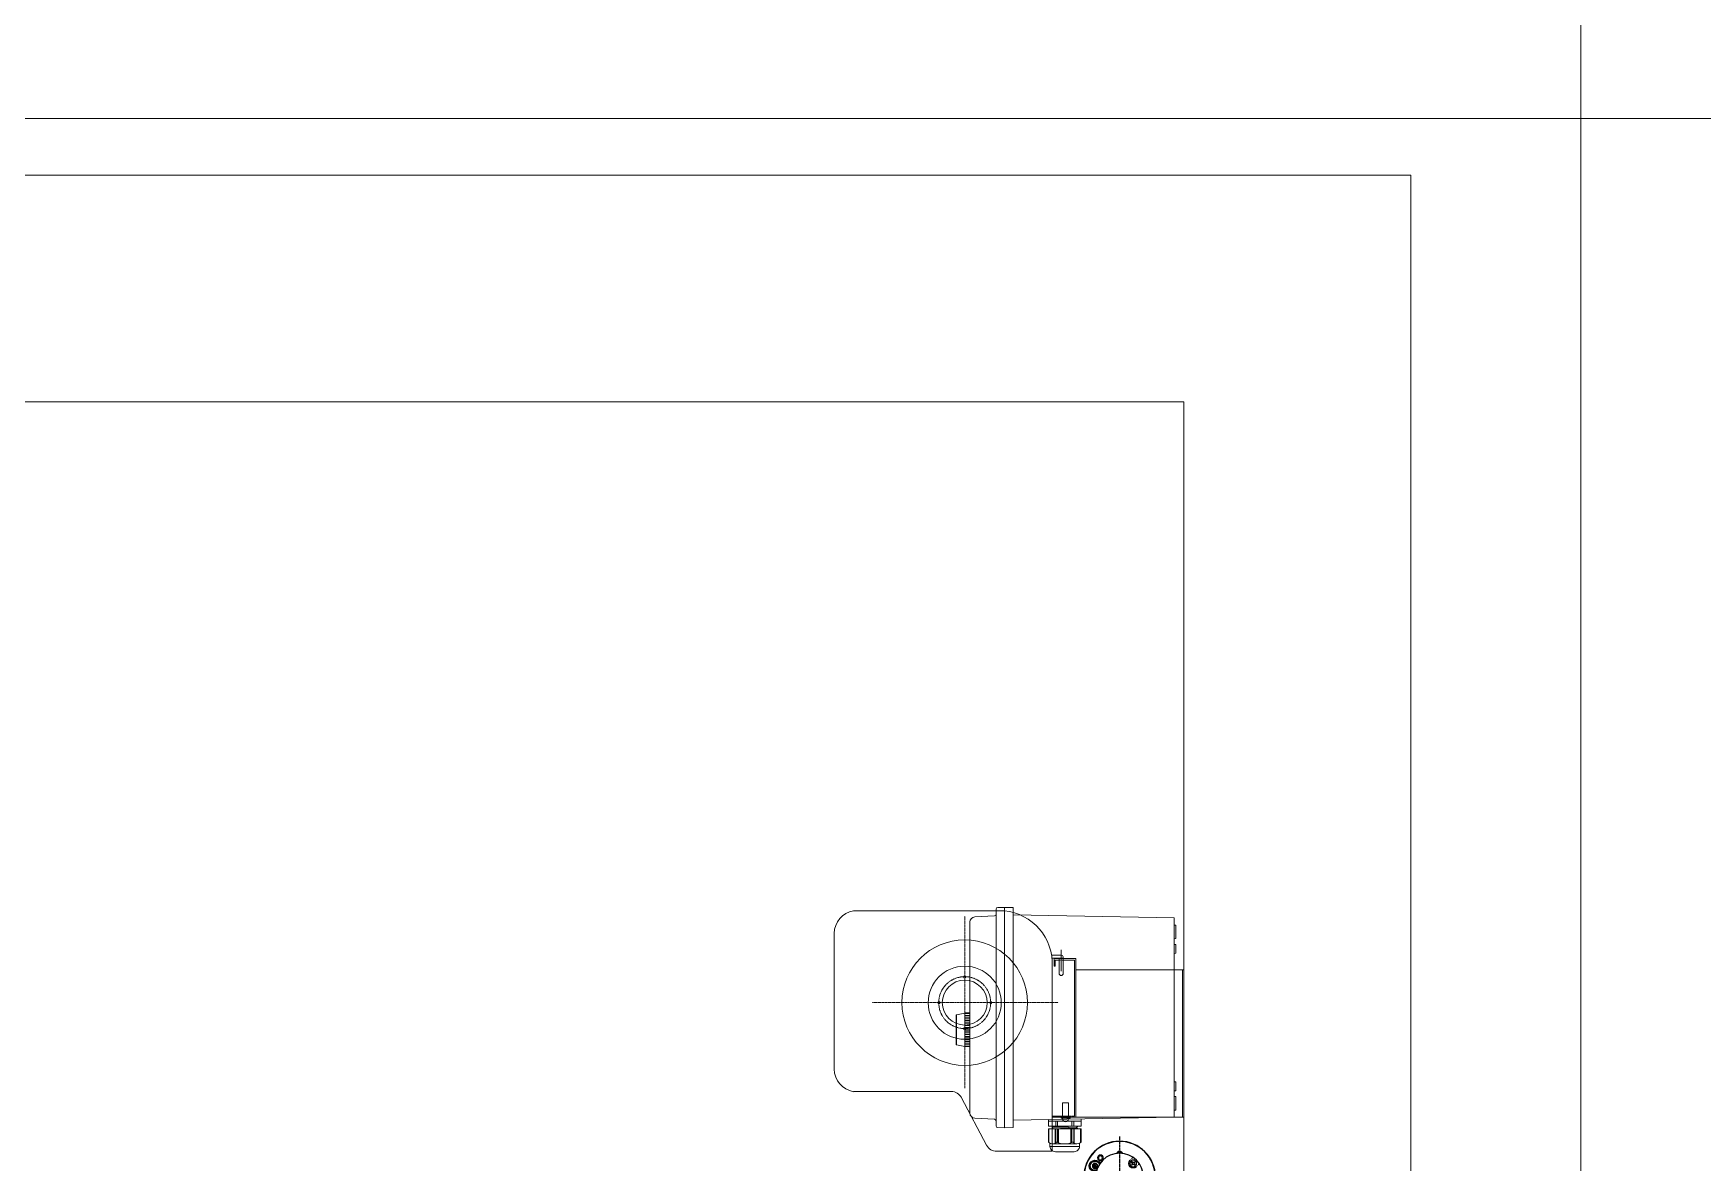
# Model space of a CAD drawing. Header units: millimetres. Extents: x 0 to 420000, y 0 to 297000.
# Drawn here: x 255149 to 256620, y 27779 to 28775 of the extents above; entities that cross this region are included whole.
import ezdxf

# ---------------------------------------------------------------- set-up
doc = ezdxf.new("R2010")
doc.units = ezdxf.units.MM
doc.linetypes.add('CEN', pattern=[62, 60, -1, 0, -1])
doc.linetypes.add('CENTER', pattern=[2, 1.25, -0.25, 0.25, -0.25])
doc.layers.get('Defpoints').update_dxf_attribs({"color": 140})
for name, color, linetype, lineweight in [('A-AXIS-LINE', 1, 'CEN', 15), ('A-ELEV-LIN3', 8, 'Continuous', 18), ('A-WAXM-PANL', 6, 'Continuous', 20), ('A-XXXX-INSL1', 15, 'Continuous', 18)]:
    doc.layers.add(name, color=color, linetype=linetype, lineweight=lineweight)

# ---------------------------------------------------------------- blocks, each defined once
blk = doc.blocks.new('axis(211208)')
at = {"layer": 'A-AXIS-LINE', "ltscale": 1000}
blk.add_line((4631788.1, -436868.7), (4955413.1, -436868.7), dxfattribs=at)
blk = doc.blocks.new('A$C2DEF4AB9')
at = {"color": 1}
for p, q in [((0, 130), (0, 0)), ((95, 130), (0, 130)), ((1.2, 130), (1.2, 0)), ((95, 130), (95, 0)), ((95, 0), (0, 0))]:
    blk.add_line(p, q, dxfattribs=at)
blk = doc.blocks.new('A$C7F173F1A')
at = {"color": 1, "linetype": 'ByBlock'}
for p, q in [((-13.3, 150.8), (-146.4, 150.8)), ((3.6, 11.3), (3.6, 131)), ((-198.2, 110.3), (-198.2, 95.6)), ((-188.4, 109.1), (-198.2, 109.1)), ((-188.4, 111.8), (-196.6, 111.8)), ((-194.6, 109.1), (-194.6, 95.6)), ((-188.4, 34.9), (-188.4, 104.7)), ((-202.8, -18.3), (-202.8, -31.2)), ((-197.7, -18.3), (-202.8, -18.3)), ((-197.7, -31.2), (-197.7, -18.3)), ((-204.4, -32), (-204.4, -31.2)), ((-196.3, -32), (-204.4, -32)), ((-202.8, -32), (-202.8, -32.6)), ((-201.8, -30.3), (-195, -30.3)), ((-197.7, -32.6), (-197.7, -32)), ((-196.3, -31.2), (-196.3, -32)), ((-194.8, -30.3), (-194.8, -31.2)), ((-151.6, -61.2), (-187.8, -61.2))]:
    blk.add_line(p, q, dxfattribs=at)
at = {"color": 1, "linetype": 'CENTER', "ltscale": 0.1}
for p, q in [((-111.4, 146.2), (-111.4, -5.6)), ((-29.8, 69.9), (-193.9, 69.9))]:
    blk.add_line(p, q, dxfattribs=at)
at = {"color": 1}
for p, q in [((-190.2, 108.8), (-209.4, 108.8)), ((-209.4, 108.8), (-209.4, -31.2)), ((-209.3, 108.8), (-190.1, 108.8)), ((-191.2, 107.2), (-208.2, 107.2)), ((-208.2, 107.2), (-208.2, -30.3)), ((-191.2, 102.1), (-191.2, 107.2)), ((-190.1, 108.8), (-190.1, 102.1)), ((-190.1, 102.1), (-191.2, 102.1)), ((-190.1, 102.1), (-190.2, 102.1)), ((-188.4, -61.2), (-188.4, 71.7)), ((-108.5, -13.9), (-130.6, -55.9)), ((-13.3, -8.5), (-99.6, -8.5)), ((-209.4, -31.2), (-195.8, -31.2)), ((-209.4, -31.2), (-195.8, -31.2)), ((-209.4, -31.2), (-207.8, -31.2)), ((-192.3, -31.2), (-195.7, -31.2)), ((-139.5, -61.2), (-188.4, -61.2))]:
    blk.add_line(p, q, dxfattribs=at)
at = {"color": 1, "linetype": 'CENTER'}
for p, q in [((-196.4, 116.4), (-196.4, 97.6)), ((-195.9, -30.3), (-208.2, -30.3)), ((-202.8, -31.2), (-195, -31.2))]:
    blk.add_line(p, q, dxfattribs=at)
at = {"color": 1, "linetype": 'Continuous'}
for p, q in [((-188.4, 104.7), (-188.4, 69.9)), ((-188.4, -30.3), (-195.9, -30.3)), ((-188.4, -31.2), (-195.8, -31.2))]:
    blk.add_line(p, q, dxfattribs=at)
at = {"color": 1}
for centre, radius in [((-111.4, 69.9), 55.3), ((-111.4, 69.9), 19.8), ((-111.4, 92.5), 0.988), ((-134.4, 69.9), 0.988), ((-88.7, 69.9), 0.988), ((-111.4, 46.9), 0.988)]:
    blk.add_circle(centre, radius, dxfattribs=at)
at = {"color": 1, "linetype": 'ByBlock'}
blk.add_circle((-111.4, 69.8), 32.2, dxfattribs=at)
at = {"color": 1, "linetype": 'CENTER'}
blk.add_circle((-111.4, 69.9), 22.9, dxfattribs=at)
at = {"color": 1, "linetype": 'Continuous'}
blk.add_arc((-141.9, 104.4), 46.6, 95.5051, 183.1857, dxfattribs=at)
at = {"color": 1, "linetype": 'ByBlock'}
for centre, radius, start, end in [((-16.8, 130.7), 20.4, 0.7733, 80.15), ((-196.6, 110.3), 1.58, 90, 180), ((-196.4, 95.6), 1.78, 180, 0), ((-16.8, 11.5), 20.4, 279.85, 359.2267), ((-200.2, -32.6), 2.56, 180, 0)]:
    blk.add_arc(centre, radius, start, end, dxfattribs=at)
at = {"color": 1}
for centre, start, end in [((-99.6, -18.5), 90, 152.229), ((-139.5, -51.2), 270, 332.229)]:
    blk.add_arc(centre, 10, start, end, dxfattribs=at)
at = {"layer": 'Defpoints', "color": 1, "linetype": 'ByBlock'}
for p in [(-109.4, 150.8), (-209.4, 108.8), (-188.4, 34.1), (-150.8, 31.1)]:
    blk.add_point(p, dxfattribs=at)
blk = doc.blocks.new('sd motor1')
at = {"color": 8, "linetype": 'CENTER', "ltscale": 0.1}
for p, q in [((1935433.2, 125853.2), (1935433.2, 125713.7)), ((1935418.3, 125826.7), (1935416.2, 125828.8)), ((1935424, 125832.4), (1935421.9, 125834.5)), ((1935442.4, 125802.7), (1935444.5, 125800.6)), ((1935448, 125808.3), (1935450.2, 125806.2)), ((1935508.9, 125786.1), (1935396.2, 125786.1)), ((1935429.9, 125723.5), (1935429.9, 125713.7)), ((1935471.9, 125723.5), (1935471.9, 125713.7))]:
    blk.add_line(p, q, dxfattribs=at)
at = {"color": 8, "linetype": 'CENTER', "ltscale": 0.2}
for p, q in [((1935420.6, 125829.5), (1935419.6, 125830.6)), ((1935419.6, 125828.5), (1935420.6, 125829.5)), ((1935421.2, 125830.1), (1935420.1, 125831.2)), ((1935420.1, 125827.9), (1935421.2, 125829)), ((1935421.2, 125830.1), (1935422.2, 125831.2)), ((1935422.2, 125827.9), (1935421.2, 125829)), ((1935421.8, 125829.5), (1935422.8, 125830.6)), ((1935422.8, 125828.5), (1935421.8, 125829.5)), ((1935443.6, 125806.5), (1935444.6, 125805.5)), ((1935444.6, 125805.5), (1935443.6, 125804.5)), ((1935444.2, 125807.1), (1935445.2, 125806.1)), ((1935445.2, 125804.9), (1935444.2, 125803.9)), ((1935446.2, 125807.1), (1935445.2, 125806.1)), ((1935445.2, 125804.9), (1935446.2, 125803.9)), ((1935446.8, 125806.5), (1935445.8, 125805.5)), ((1935445.8, 125805.5), (1935446.8, 125804.5))]:
    blk.add_line(p, q, dxfattribs=at)
at = {"color": 8}
for p, q in [((1935454, 125828.9), (1935452.9, 125828.5)), ((1935452.9, 125828.5), (1935453.1, 125827.3)), ((1935454.9, 125827.3), (1935452.9, 125828.5)), ((1935453.1, 125827.3), (1935452.9, 125826.2)), ((1935452.9, 125826.2), (1935454.9, 125827.3)), ((1935452.9, 125826.2), (1935454, 125825.8)), ((1935454.9, 125829.7), (1935454, 125828.9)), ((1935455.8, 125828.9), (1935454.9, 125829.7)), ((1935454.9, 125827.3), (1935454.9, 125829.7)), ((1935454.9, 125827.3), (1935456.9, 125828.5)), ((1935454.9, 125827.3), (1935454.9, 125825)), ((1935454.9, 125827.3), (1935456.9, 125826.2)), ((1935456.9, 125828.5), (1935455.8, 125828.9)), ((1935455.8, 125825.8), (1935456.9, 125826.2)), ((1935456.8, 125827.3), (1935456.9, 125828.5)), ((1935456.9, 125826.2), (1935456.8, 125827.3)), ((1935454, 125825.8), (1935454.9, 125825)), ((1935454.9, 125825), (1935455.8, 125825.8)), ((1935474.2, 125816.2), (1935474.2, 125754.2)), ((1935474.2, 125754.2), (1935474.2, 125816.2)), ((1935474.2, 125816.2), (1935476, 125816.2)), ((1935476, 125754.2), (1935476, 125816.2)), ((1935476, 125816.2), (1935479.6, 125812.6)), ((1935479.6, 125812.6), (1935479.6, 125757.8)), ((1935497.6, 125812.6), (1935479.6, 125812.6)), ((1935501.2, 125816.2), (1935497.6, 125812.6)), ((1935497.6, 125812.6), (1935497.6, 125757.8)), ((1935501.2, 125816.2), (1935503, 125816.2)), ((1935501.2, 125754.2), (1935501.2, 125816.2)), ((1935503, 125754.2), (1935503, 125816.2)), ((1935401.6, 125798.6), (1935401.6, 125773.6)), ((1935405, 125798.6), (1935401.6, 125798.6)), ((1935405, 125803.3), (1935405, 125766.1)), ((1935410.5, 125809.3), (1935409.4, 125808.9)), ((1935409.4, 125808.9), (1935409.6, 125807.7)), ((1935411.5, 125807.7), (1935409.4, 125808.9)), ((1935409.6, 125807.7), (1935409.4, 125806.6)), ((1935409.4, 125806.6), (1935411.5, 125807.7)), ((1935409.4, 125806.6), (1935410.5, 125806.1)), ((1935409.5, 125796.6), (1935409.5, 125757.3)), ((1935411.5, 125810), (1935410.5, 125809.3)), ((1935410.5, 125806.1), (1935411.5, 125805.4)), ((1935412.4, 125809.3), (1935411.5, 125810)), ((1935411.5, 125807.7), (1935411.5, 125810)), ((1935411.5, 125807.7), (1935413.5, 125808.9)), ((1935411.5, 125807.7), (1935411.5, 125805.4)), ((1935411.5, 125807.7), (1935413.5, 125806.6)), ((1935411.5, 125805.4), (1935412.4, 125806.1)), ((1935413.5, 125808.9), (1935412.4, 125809.3)), ((1935412.4, 125806.1), (1935413.5, 125806.6)), ((1935413.3, 125807.7), (1935413.5, 125808.9)), ((1935413.5, 125806.6), (1935413.3, 125807.7)), ((1935461, 125802.5), (1935461, 125760.1)), ((1935464.6, 125798.6), (1935461, 125798.6)), ((1935464.6, 125798.6), (1935464.6, 125773.6)), ((1935465.8, 125805.1), (1935466.6, 125806.1)), ((1935465.8, 125805.1), (1935465.8, 125767.1)), ((1935466.6, 125806.1), (1935466.6, 125766.1)), ((1935466.6, 125806.1), (1935472.1, 125806.1)), ((1935472.1, 125806.1), (1935472.1, 125766.1)), ((1935474.2, 125797.8), (1935472.1, 125797.8)), ((1935474.2, 125797.8), (1935474.2, 125776.6)), ((1935479.6, 125809), (1935497.6, 125809)), ((1935479.6, 125808.8), (1935497.6, 125808.8)), ((1935479.6, 125801.6), (1935497.6, 125801.6)), ((1935410.1, 125796), (1935410.1, 125757.3)), ((1935413, 125793.2), (1935413, 125751.1)), ((1935456, 125795.6), (1935456, 125756.9)), ((1935465.8, 125792), (1935464.6, 125792)), ((1935479.6, 125794.4), (1935497.6, 125794.4)), ((1935479.6, 125787.2), (1935497.6, 125787.2)), ((1935405, 125773.6), (1935401.6, 125773.6)), ((1935456, 125771.1), (1935409.5, 125771.1)), ((1935464.6, 125773.6), (1935461, 125773.6)), ((1935465.8, 125780.2), (1935464.6, 125780.2)), ((1935465.8, 125767.1), (1935466.6, 125766.1)), ((1935474.2, 125776.6), (1935472.1, 125776.6)), ((1935479.6, 125780), (1935497.6, 125780)), ((1935479.6, 125772.8), (1935497.6, 125772.8)), ((1935409.5, 125760.1), (1935405, 125766.1)), ((1935413, 125757.3), (1935409.5, 125757.3)), ((1935413, 125761.6), (1935417.2, 125765.6)), ((1935449.2, 125765.6), (1935417.2, 125765.6)), ((1935453.4, 125761.6), (1935449.2, 125765.6)), ((1935456, 125761.6), (1935453.4, 125761.6)), ((1935453.4, 125761.6), (1935453.4, 125751.1)), ((1935453.4, 125756.9), (1935456, 125756.9)), ((1935456, 125760.1), (1935461, 125760.1)), ((1935466.6, 125766.1), (1935472.1, 125766.1)), ((1935474.2, 125754.2), (1935476, 125754.2)), ((1935479.6, 125757.8), (1935476, 125754.2)), ((1935479.6, 125765.6), (1935497.6, 125765.6)), ((1935479.6, 125761.4), (1935497.6, 125761.4)), ((1935497.6, 125757.8), (1935479.6, 125757.8)), ((1935497.6, 125757.8), (1935501.2, 125754.2)), ((1935501.2, 125754.2), (1935503, 125754.2)), ((1935405.7, 125748.8), (1935405.7, 125724.9)), ((1935458.4, 125751.1), (1935408, 125751.1)), ((1935408, 125748.4), (1935408, 125724.9)), ((1935408.2, 125748.8), (1935408.2, 125718.1)), ((1935458.2, 125748.8), (1935458.2, 125718.1)), ((1935458.4, 125748.4), (1935458.4, 125720.4)), ((1935460.7, 125748.8), (1935460.7, 125720.9)), ((1935408, 125724.9), (1935405.7, 125724.9)), ((1935408.2, 125720.4), (1935458.2, 125720.4)), ((1935408.2, 125718.1), (1935458.2, 125718.1)), ((1935460.7, 125718.1), (1935480.9, 125718.1)), ((1935461.2, 125720.4), (1935480.9, 125720.4)), ((1935480.9, 125720.4), (1935480.9, 125718.1))]:
    blk.add_line(p, q, dxfattribs=at)
for centre, radius in [((1935433.2, 125817.5), 31.6), ((1935433.2, 125817.5), 31.4), ((1935450.1, 125834.4), 2.5), ((1935450.1, 125834.4), 1.82), ((1935454.9, 125827.3), 2.33), ((1935411.5, 125807.7), 2.33), ((1935416.3, 125800.7), 2.5), ((1935416.3, 125800.7), 1.82)]:
    blk.add_circle(centre, radius, dxfattribs=at)
at = {"color": 8, "ltscale": 0.5}
for centre, radius in [((1935433.2, 125817.5), 21), ((1935421.2, 125829.5), 3), ((1935445.2, 125805.5), 3)]:
    blk.add_circle(centre, radius, dxfattribs=at)
at = {"color": 8}
for centre, radius, start, end in [((1935433.2, 125838), 2.5, 7.9829, 172.0187), ((1935415.9, 125828.5), 0.5, 44.9987, 147.6804), ((1935421.2, 125829.5), 4, 225, 45), ((1935422.2, 125834.8), 0.5, 122.3196, 225.0022), ((1935433.2, 125838), 1.82, 13.2524, 166.7492), ((1935454.9, 125827.3), 5, 254.4394, 154.1372), ((1935454.9, 125827.3), 4.65, 251.9298, 156.6468), ((1935454.9, 125827.3), 4.15, 247.1737, 161.403), ((1935411.5, 125807.7), 5, 74.439, 334.1368), ((1935411.5, 125807.7), 4.65, 71.9294, 336.6464), ((1935411.5, 125807.7), 4.15, 67.1733, 341.4026), ((1935412.7, 125817.5), 2.5, 97.9702, 262.0288), ((1935412.7, 125817.5), 1.82, 103.2352, 256.7638), ((1935453.7, 125817.5), 2.5, 277.9712, 82.0298), ((1935453.7, 125817.5), 1.82, 283.2362, 76.7648), ((1935433.2, 125797), 2.5, 187.9813, 352.0171), ((1935433.2, 125797), 1.82, 193.2508, 346.7476), ((1935445.2, 125805.5), 4, 45, 225), ((1935444.2, 125800.2), 0.5, 302.3196, 45.0022), ((1935450.5, 125806.6), 0.5, 224.9987, 327.6804), ((1935408, 125748.8), 2.3, 90, 180), ((1935408.5, 125748.4), 0.5, 126.8699, 180), ((1935457.9, 125748.4), 0.5, 0, 53.1301), ((1935458.4, 125748.8), 2.3, 0, 90), ((1935460.7, 125720.4), 2.3, 180, 270), ((1935461.2, 125720.9), 0.5, 180, 270)]:
    blk.add_arc(centre, radius, start, end, dxfattribs=at)
at = {"color": 8, "ltscale": 0.5}
for centre, start, end in [((1935421.2, 125829.5), 122.4441, 147.5559), ((1935421.2, 125829.5), 212.4441, 237.5559), ((1935421.2, 125829.5), 32.4441, 57.5559), ((1935421.2, 125829.5), 302.4441, 327.5559), ((1935445.2, 125805.5), 122.4441, 147.5559), ((1935445.2, 125805.5), 212.4441, 237.5559), ((1935445.2, 125805.5), 32.4441, 57.5559), ((1935445.2, 125805.5), 302.4441, 327.5559)]:
    blk.add_arc(centre, 1.92, start, end, dxfattribs=at)
blk = doc.blocks.new('방열도어-양개')
at = {"layer": 'A-ELEV-LIN3'}
for p, q in [((137.1, 3547.8), (-4.9, 3545.2)), ((175.1, 3461.3), (175.1, 3431.6)), ((175.1, 3461.3), (179.5, 3461.3)), ((179.5, 3461.1), (175.1, 3461.1)), ((179.5, 3460.8), (175.1, 3460.8)), ((179.5, 3459), (175.1, 3459)), ((179.5, 3458.7), (175.1, 3458.7)), ((179.5, 3461.3), (179.5, 3431.6)), ((179.5, 3461.2), (186.9, 3459.5)), ((186.9, 3459.5), (186.9, 3433.3)), ((187.2, 3459.5), (186.9, 3459.5)), ((187.2, 3459.5), (187.2, 3433.3)), ((179.5, 3456.9), (175.1, 3456.9)), ((179.5, 3456.6), (175.1, 3456.6)), ((179.5, 3454.8), (175.1, 3454.8)), ((179.5, 3454.5), (175.1, 3454.5)), ((179.5, 3452.7), (175.1, 3452.7)), ((179.5, 3452.4), (175.1, 3452.4)), ((179.5, 3450.6), (175.1, 3450.6)), ((179.5, 3450.3), (175.1, 3450.3)), ((179.5, 3448.5), (175.1, 3448.5)), ((179.5, 3448.2), (175.1, 3448.2)), ((179.5, 3446.4), (175.1, 3446.4)), ((179.5, 3446.1), (175.1, 3446.1)), ((179.5, 3444.7), (175.1, 3444.7)), ((179.5, 3444.3), (175.1, 3444.3)), ((179.5, 3442.6), (175.1, 3442.6)), ((179.5, 3442.2), (175.1, 3442.2)), ((179.5, 3440.5), (175.1, 3440.5)), ((179.5, 3440.1), (175.1, 3440.1)), ((179.5, 3438.4), (175.1, 3438.4)), ((179.5, 3438), (175.1, 3438)), ((179.5, 3436.3), (175.1, 3436.3)), ((179.5, 3435.9), (175.1, 3435.9)), ((179.5, 3434.2), (175.1, 3434.2)), ((179.5, 3433.8), (175.1, 3433.8)), ((179.5, 3432.1), (175.1, 3432.1)), ((179.5, 3431.7), (175.1, 3431.7)), ((175.1, 3431.6), (179.5, 3431.6)), ((179.5, 3431.6), (186.9, 3433.3)), ((187.2, 3433.3), (186.9, 3433.3)), ((137.1, 3366.7), (-4.9, 3369.3)), ((77.2, 3367.8), (77.2, 3361.4)), ((77.2, 3365.8), (106, 3365.8)), ((77.2, 3361.4), (106, 3361.4)), ((106, 3359), (77.2, 3359)), ((77.2, 3359), (77.2, 3347.4)), ((77.6, 3359), (77.6, 3347)), ((86.7, 3361.4), (80.4, 3361.1)), ((80.6, 3361.4), (80.4, 3361.1)), ((80.4, 3361.1), (81.1, 3360.4)), ((102.7, 3360.4), (80.4, 3359.5)), ((81.2, 3360.4), (80.4, 3359.5)), ((80.4, 3359.5), (80.9, 3359)), ((102, 3361.2), (81.2, 3360.4)), ((83.2, 3359), (83.2, 3346.5)), ((83.6, 3365.8), (83.6, 3361.4)), ((83.6, 3359), (83.6, 3347.8)), ((85.3, 3365.8), (85.3, 3361.4)), ((85.3, 3359), (85.3, 3347.8)), ((86.1, 3359), (86.1, 3346.7)), ((102, 3359.5), (88.4, 3359)), ((97, 3359), (97, 3346.7)), ((97.9, 3365.8), (97.9, 3361.4)), ((97.9, 3359), (97.9, 3347.8)), ((99.5, 3365.8), (99.5, 3361.4)), ((99.5, 3359), (99.5, 3347.8)), ((99.9, 3359), (99.9, 3346.5)), ((102.1, 3361.4), (102, 3361.2)), ((102, 3361.2), (102.7, 3360.4)), ((102.7, 3360.4), (102, 3359.5)), ((102, 3359.5), (102.4, 3359)), ((105.5, 3359), (105.5, 3347)), ((106, 3367.1), (106, 3361.4)), ((106, 3359), (106, 3347.4)), ((78.6, 3346.4), (78.6, 3343.7)), ((104.6, 3343.7), (78.6, 3343.7)), ((102.3, 3345.9), (80.8, 3345.9)), ((84.1, 3347.4), (84.8, 3347.4)), ((98.3, 3347.4), (99.1, 3347.4)), ((104.6, 3346.4), (104.6, 3343.7)), ((99.8, 3338.9), (83.3, 3338.9))]:
    blk.add_line(p, q, dxfattribs=at)
at = {"layer": 'A-ELEV-LIN3', "linetype": 'Continuous'}
for p, q in [((144.6, 3554.3), (137.1, 3554.2)), ((137.1, 3547.8), (137.1, 3554.2)), ((137.1, 3389.4), (137.1, 3547.8)), ((144.6, 3554.3), (150.6, 3554.3)), ((144.6, 3360.1), (144.6, 3554.3)), ((144.6, 3550.3), (144.6, 3554.3)), ((152.1, 3548.4), (152.1, 3552.8)), ((152.1, 3548.4), (152.1, 3389.4)), ((153.5, 3546.9), (170.8, 3546)), ((-4.9, 3538.8), (-6.4, 3538.7)), ((-6.4, 3538.7), (-6.4, 3526.9)), ((-4.9, 3369.3), (-4.9, 3545.2)), ((175.1, 3389.4), (175.1, 3541.5)), ((-4.9, 3526.8), (-6.4, 3526.9)), ((-4.9, 3521.8), (-6.4, 3521.7)), ((-6.4, 3521.7), (-6.4, 3513.9)), ((-4.9, 3513.8), (-6.4, 3513.9)), ((-4.9, 3400.6), (-6.4, 3400.5)), ((-6.4, 3392.7), (-6.4, 3400.5)), ((-4.9, 3392.6), (-6.4, 3392.7)), ((-4.9, 3387.6), (-6.4, 3387.5)), ((-6.4, 3375.7), (-6.4, 3387.5)), ((137.1, 3389.4), (137.1, 3366.7)), ((137.1, 3389.4), (137.1, 3369.3)), ((152.1, 3366.1), (152.1, 3389.4)), ((175.1, 3389.4), (175.1, 3373)), ((-4.9, 3375.6), (-6.4, 3375.7)), ((137.1, 3366.7), (137.1, 3360.3)), ((144.6, 3360.1), (137.1, 3360.3)), ((144.6, 3360.1), (150.6, 3360.2)), ((152.1, 3366.1), (152.1, 3361.7)), ((153.5, 3367.6), (170.8, 3368.5))]:
    blk.add_line(p, q, dxfattribs=at)
for centre, start, end in [((150.6, 3552.8), 0, 89.5), ((153.6, 3548.4), 180, 267), ((150.6, 3361.7), 270.5, 0), ((153.6, 3366.1), 93, 180)]:
    blk.add_arc(centre, 1.5, start, end, dxfattribs=at)
at = {"layer": 'A-ELEV-LIN3'}
for centre, radius, start, end in [((170.6, 3541.5), 4.5, 0, 87), ((170.6, 3373), 4.5, 273, 0), ((80.8, 3351.1), 5.22, 225.8022, 314.1958), ((83.3, 3343.7), 4.76, 179.9996, 270), ((84.1, 3347.8), 0.438, 180, 270), ((91.6, 3363.8), 17.9, 246.5338, 293.4662), ((84.8, 3347.8), 0.438, 270, 0), ((98.3, 3347.8), 0.438, 180, 270), ((102.3, 3351.1), 5.22, 225.8042, 314.1958), ((99.1, 3347.8), 0.438, 270, 0), ((99.8, 3343.7), 4.76, 270, 0.0004)]:
    blk.add_arc(centre, radius, start, end, dxfattribs=at)
blk.add_blockref('sd motor1', (-1935390, -122500.9))
for name, p in [('A$C7F173F1A', (291.1, 3400.5)), ('A$C2DEF4AB9', (-13.3, 3369.3))]:
    blk.add_blockref(name, p, dxfattribs=at)
blk = doc.blocks.new('지하2층')
at = {"layer": 'A-WAXM-PANL', "ltscale": 500}
blk.add_lwpolyline([(4822673.8, -396918.7), (4826673.8, -396918.7), (4826673.8, -398088.7)], dxfattribs=at)
at = {"layer": 'A-WAXM-PANL'}
blk.add_lwpolyline([(4826473.8, -398088.7), (4826473.8, -397118.7), (4823473.8, -397118.7)], dxfattribs=at)
at = {"layer": 'A-XXXX-INSL1'}
blk.add_lwpolyline([(4825673.8, -391918.7), (4825673.8, -392018.7), (4822823.8, -392018.7), (4822823.8, -396768.7), (4826823.8, -396768.7), (4826823.8, -398118.1)], dxfattribs=at)
at = {"xscale": -1}
blk.add_blockref('방열도어-양개', (4826460.4, -401118.7), dxfattribs=at)

msp = doc.modelspace()

# ---------------------------------------------------------------- block references
msp.add_blockref('지하2층', (-4570311.3, 425568.7))
at = {"layer": 'A-AXIS-LINE'}
msp.add_blockref('axis(211208)', (-4581588.1, 465568.7), dxfattribs=at)

doc.saveas('drawing.dxf')
